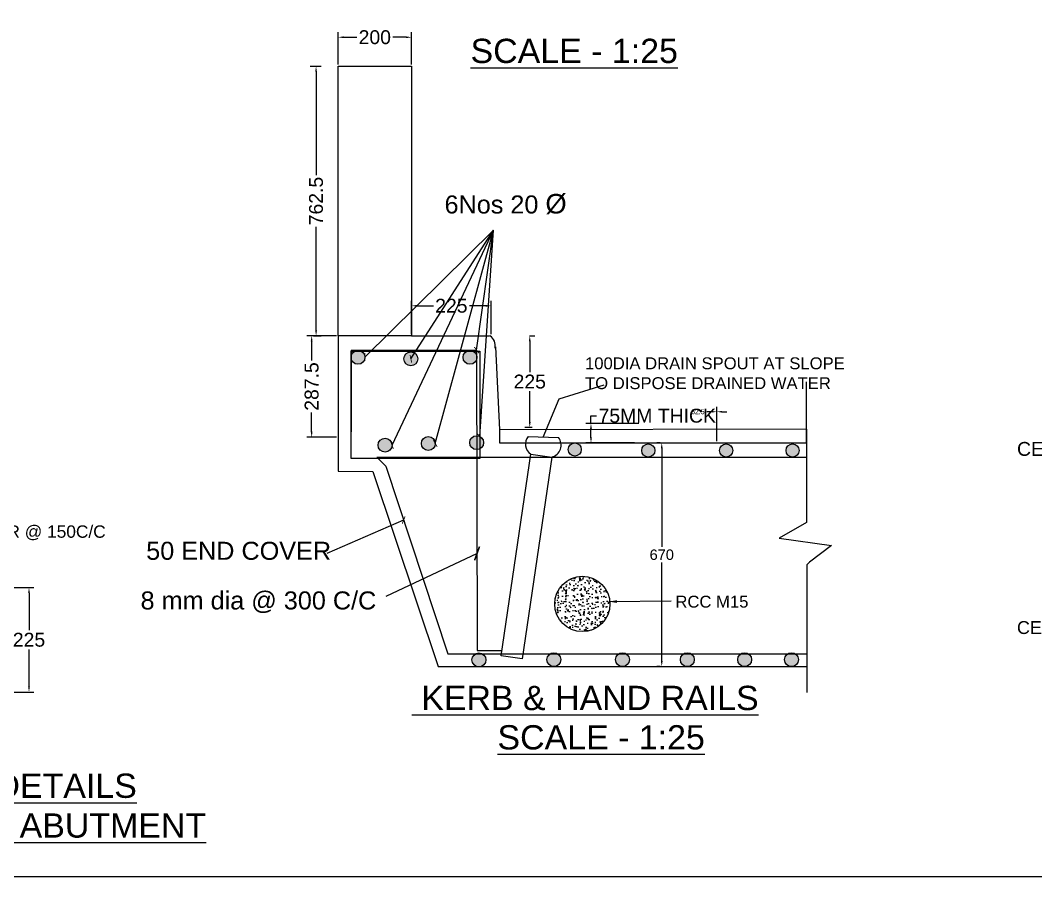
# Model space of a CAD drawing. Header units: inches. Extents: x -199 to -97, y 22 to 107.
# Drawn here: x -170.01 to -133.42, y 22.05 to 52.92 of the extents above; entities that cross this region are included whole.
import ezdxf

# ---------------------------------------------------------------- set-up
doc = ezdxf.new("R2010")
doc.units = ezdxf.units.IN
doc.header["$MEASUREMENT"] = 0
for name, color, linetype in [('DIMENSION', 255, 'Continuous'), ('DRAWING', 7, 'Continuous'), ('HATCH', 7, 'Continuous'), ('TEXT', 255, 'Continuous')]:
    doc.layers.add(name, color=color, linetype=linetype)
doc.styles.get("Standard").update_dxf_attribs({"font": 'arial.ttf'})
doc.styles.add('TIMES NEW ROMAN', font='times.ttf')
doc.dimstyles.new('dig', dxfattribs={"dimtxt": 0.5, "dimasz": 0.2, "dimexe": 0.18, "dimexo": 0.0625, "dimgap": 0.09, "dimtad": 0, "dimtih": 1, "dimtoh": 1, "dimdec": 4, "dimzin": 0, "dimdsep": 46, "dimtxsty": 'Standard', "dimcen": 0, "dimadec": 0, "dimazin": 0, "dimtfac": 1, "dimtdec": 4, "dimtofl": 0, "dimtmove": 0, "dimatfit": 3, "dimldrblk": 'ARCHTICK', "dimfxl": 1, "dimtolj": 1, "dimtzin": 0, "dimarcsym": 0})
doc.dimstyles.new('ISO-25', dxfattribs={"dimtxt": 0.636364, "dimasz": 0.703125, "dimexe": 1.25, "dimexo": 0.625, "dimtad": 0, "dimtih": 1, "dimtoh": 1, "dimlfac": 100, "dimtxsty": 'TIMES NEW ROMAN', "dimcen": 2.5, "dimadec": 0, "dimazin": 0, "dimtfac": 1, "dimtmove": 0, "dimatfit": 3, "dimfxl": 1, "dimarcsym": 0})
doc.dimstyles.get("Standard").update_dxf_attribs({"dimtxt": 0.18, "dimasz": 0.18, "dimexe": 0.18, "dimexo": 0.0625, "dimgap": 0.09, "dimtad": 0, "dimtih": 1, "dimtoh": 1, "dimdec": 4, "dimzin": 0, "dimdsep": 46, "dimtxsty": 'Standard', "dimcen": 0.09, "dimadec": 0, "dimazin": 0, "dimtfac": 1, "dimtdec": 4, "dimtofl": 0, "dimtmove": 0, "dimatfit": 3, "dimfxl": 1, "dimtolj": 1, "dimtzin": 0, "dimarcsym": 0})

# ---------------------------------------------------------------- blocks, each defined once
blk = doc.blocks.new('*D71')
at = {"layer": 'Defpoints', "color": 0, "ltscale": 0.02, "transparency": 16777216}
for p in [(-170.333, 32.471), (-170.333, 28.707), (-169.699, 28.707)]:
    blk.add_point(p, dxfattribs=at)
at = {"layer": 'DIMENSION', "color": 0, "lineweight": -2, "ltscale": 0.02, "transparency": 16777216}
for p, q in [((-170.27, 32.471), (-169.519, 32.471)), ((-169.699, 32.271), (-169.699, 30.934)), ((-169.699, 28.907), (-169.699, 30.244)), ((-170.27, 28.707), (-169.519, 28.707))]:
    blk.add_line(p, q, dxfattribs=at)
at = {"layer": 'DIMENSION', "color": 0, "ltscale": 0.02, "transparency": 16777216}
for points in [[(-169.732, 32.271), (-169.666, 32.271), (-169.699, 32.471)], [(-169.732, 28.907), (-169.666, 28.907), (-169.699, 28.707)]]:
    blk.add_solid(points, dxfattribs=at)
at = {"layer": 'DIMENSION', "color": 0, "ltscale": 0.02, "transparency": 16777216, "insert": (-169.699, 30.589), "char_height": 0.5, "attachment_point": 5}
blk.add_mtext('\\A1;225', dxfattribs=at)
blk = doc.blocks.new('_ArchTick')
at = {"color": 0, "linetype": 'ByBlock', "const_width": 0.15}
blk.add_lwpolyline([(-0.5, -0.5), (0.5, 0.5)], dxfattribs=at)
blk = doc.blocks.new('*D75')
at = {"layer": 'Defpoints', "color": 0, "transparency": 16777216}
for p in [(-146.897, 37.686), (-146.896, 37.686), (-146.896, 29.624)]:
    blk.add_point(p, dxfattribs=at)
at = {"layer": 'HATCH', "color": 0, "lineweight": -2, "transparency": 16777216}
for p, q in [((-146.959, 37.686), (-147.077, 37.686)), ((-146.897, 37.486), (-146.897, 33.937)), ((-146.897, 29.824), (-146.897, 33.374)), ((-146.959, 29.624), (-147.077, 29.624))]:
    blk.add_line(p, q, dxfattribs=at)
at = {"layer": 'HATCH', "color": 0, "transparency": 16777216}
for points in [[(-146.93, 37.486), (-146.864, 37.486), (-146.897, 37.686)], [(-146.93, 29.824), (-146.864, 29.824), (-146.897, 29.624)]]:
    blk.add_solid(points, dxfattribs=at)
at = {"layer": 'HATCH', "color": 0, "transparency": 16777216, "insert": (-146.897, 33.655), "char_height": 0.375, "attachment_point": 5}
blk.add_mtext('\\A1;670', dxfattribs=at)
blk = doc.blocks.new('*D76')
at = {"layer": 'Defpoints', "color": 0, "ltscale": 0.02, "transparency": 16777216}
for p in [(-159.513, 41.547), (-158.558, 41.547), (-158.558, 37.891)]:
    blk.add_point(p, dxfattribs=at)
at = {"layer": 'DIMENSION', "color": 0, "lineweight": -2, "ltscale": 0.02, "transparency": 16777216}
for p, q in [((-158.621, 41.547), (-159.693, 41.547)), ((-159.513, 41.347), (-159.513, 40.659)), ((-159.513, 38.091), (-159.513, 38.779)), ((-158.621, 37.891), (-159.693, 37.891))]:
    blk.add_line(p, q, dxfattribs=at)
at = {"layer": 'DIMENSION', "color": 0, "ltscale": 0.02, "transparency": 16777216}
for points in [[(-159.546, 41.347), (-159.48, 41.347), (-159.513, 41.547)], [(-159.546, 38.091), (-159.48, 38.091), (-159.513, 37.891)]]:
    blk.add_solid(points, dxfattribs=at)
at = {"layer": 'DIMENSION', "color": 0, "ltscale": 0.02, "transparency": 16777216, "insert": (-159.513, 39.719), "char_height": 0.5, "attachment_point": 5, "rotation": 90}
blk.add_mtext('\\A1;287.5', dxfattribs=at)
blk = doc.blocks.new('*D77')
at = {"layer": 'Defpoints', "color": 0, "ltscale": 0.02, "transparency": 16777216}
for p in [(-155.918, 52.306), (-158.558, 51.26), (-155.918, 51.26)]:
    blk.add_point(p, dxfattribs=at)
at = {"layer": 'DIMENSION', "color": 0, "lineweight": -2, "ltscale": 0.02, "transparency": 16777216}
for p, q in [((-158.558, 51.323), (-158.558, 52.486)), ((-155.918, 51.323), (-155.918, 52.486)), ((-158.358, 52.306), (-157.884, 52.306)), ((-156.118, 52.306), (-156.593, 52.306))]:
    blk.add_line(p, q, dxfattribs=at)
at = {"layer": 'DIMENSION', "color": 0, "ltscale": 0.02, "transparency": 16777216}
for points in [[(-158.358, 52.339), (-158.358, 52.273), (-158.558, 52.306)], [(-156.118, 52.339), (-156.118, 52.273), (-155.918, 52.306)]]:
    blk.add_solid(points, dxfattribs=at)
at = {"layer": 'DIMENSION', "color": 0, "ltscale": 0.02, "transparency": 16777216, "insert": (-157.238, 52.306), "char_height": 0.5, "attachment_point": 5}
blk.add_mtext('\\A1;200', dxfattribs=at)
blk = doc.blocks.new('*D78')
at = {"layer": 'Defpoints', "color": 0, "ltscale": 0.02, "transparency": 16777216}
for p in [(-153.039, 42.627), (-155.918, 41.547), (-153.039, 41.547)]:
    blk.add_point(p, dxfattribs=at)
at = {"layer": 'DIMENSION', "color": 0, "lineweight": -2, "ltscale": 0.02, "transparency": 16777216}
for p, q in [((-155.918, 41.609), (-155.918, 42.807)), ((-155.718, 42.627), (-155.127, 42.627)), ((-153.239, 42.627), (-153.83, 42.627)), ((-153.039, 41.609), (-153.039, 42.807))]:
    blk.add_line(p, q, dxfattribs=at)
at = {"layer": 'DIMENSION', "color": 0, "ltscale": 0.02, "transparency": 16777216}
for points in [[(-155.718, 42.661), (-155.718, 42.594), (-155.918, 42.627)], [(-153.239, 42.661), (-153.239, 42.594), (-153.039, 42.627)]]:
    blk.add_solid(points, dxfattribs=at)
at = {"layer": 'DIMENSION', "color": 0, "ltscale": 0.02, "transparency": 16777216, "insert": (-154.479, 42.627), "char_height": 0.5, "attachment_point": 5}
blk.add_mtext('\\A1;225', dxfattribs=at)
blk = doc.blocks.new('*D72')
at = {"layer": 'Defpoints', "color": 0, "ltscale": 0.02, "transparency": 16777216}
for p in [(-159.63, 51.26), (-159.354, 51.26), (-159.513, 41.547)]:
    blk.add_point(p, dxfattribs=at)
at = {"layer": 'DIMENSION', "color": 0, "lineweight": -2, "ltscale": 0.02, "transparency": 16777216}
for p, q in [((-159.567, 51.26), (-159.174, 51.26)), ((-159.354, 51.06), (-159.354, 47.337)), ((-159.354, 41.747), (-159.354, 45.47)), ((-159.451, 41.547), (-159.174, 41.547))]:
    blk.add_line(p, q, dxfattribs=at)
at = {"layer": 'DIMENSION', "color": 0, "ltscale": 0.02, "transparency": 16777216}
for points in [[(-159.387, 51.06), (-159.321, 51.06), (-159.354, 51.26)], [(-159.387, 41.747), (-159.321, 41.747), (-159.354, 41.547)]]:
    blk.add_solid(points, dxfattribs=at)
at = {"layer": 'DIMENSION', "color": 0, "ltscale": 0.02, "transparency": 16777216, "insert": (-159.354, 46.403), "char_height": 0.5, "attachment_point": 5, "rotation": 90}
blk.add_mtext('\\A1;762.5', dxfattribs=at)
blk = doc.blocks.new('*D73')
at = {"layer": 'Defpoints', "color": 0, "ltscale": 0.02, "transparency": 16777216}
for p in [(-151.727, 41.547), (-151.654, 38.242), (-151.499, 38.242)]:
    blk.add_point(p, dxfattribs=at)
at = {"layer": 'DIMENSION', "color": 0, "lineweight": -2, "ltscale": 0.02, "transparency": 16777216}
for p, q in [((-151.664, 41.547), (-151.474, 41.547)), ((-151.654, 41.347), (-151.654, 40.24)), ((-151.654, 38.442), (-151.654, 39.549)), ((-151.562, 38.242), (-151.834, 38.242))]:
    blk.add_line(p, q, dxfattribs=at)
at = {"layer": 'DIMENSION', "color": 0, "ltscale": 0.02, "transparency": 16777216}
for points in [[(-151.688, 41.347), (-151.621, 41.347), (-151.654, 41.547)], [(-151.688, 38.442), (-151.621, 38.442), (-151.654, 38.242)]]:
    blk.add_solid(points, dxfattribs=at)
at = {"layer": 'DIMENSION', "color": 0, "ltscale": 0.02, "transparency": 16777216, "insert": (-151.654, 39.894), "char_height": 0.5, "attachment_point": 5}
blk.add_mtext('\\A1;225', dxfattribs=at)
blk = doc.blocks.new('*D74')
at = {"layer": 'Defpoints', "color": 0, "ltscale": 0.02, "transparency": 16777216}
for p in [(-149.447, 38.386), (-147.665, 38.386), (-147.82, 37.686)]:
    blk.add_point(p, dxfattribs=at)
at = {"layer": 'DIMENSION', "color": 0, "lineweight": -2, "ltscale": 0.02, "transparency": 16777216}
for p, q in [((-149.447, 38.386), (-149.447, 38.663)), ((-149.447, 38.663), (-149.247, 38.663)), ((-147.727, 38.386), (-149.627, 38.386)), ((-149.447, 37.886), (-149.447, 38.186)), ((-147.883, 37.686), (-149.627, 37.686))]:
    blk.add_line(p, q, dxfattribs=at)
at = {"layer": 'DIMENSION', "color": 0, "ltscale": 0.02, "transparency": 16777216}
for points in [[(-149.481, 38.186), (-149.414, 38.186), (-149.447, 38.386)], [(-149.481, 37.886), (-149.414, 37.886), (-149.447, 37.686)]]:
    blk.add_solid(points, dxfattribs=at)
at = {"layer": 'DIMENSION', "color": 0, "ltscale": 0.02, "transparency": 16777216, "insert": (-147.06, 38.663), "char_height": 0.5, "attachment_point": 5}
blk.add_mtext('\\A1;75MM THICK', dxfattribs=at)
blk = doc.blocks.new('*D79')
at = {"layer": 'Defpoints', "color": 0, "ltscale": 0.02, "transparency": 16777216}
for p in [(-144.91, 38.809), (-144.91, 38.18), (-144.909, 37.686)]:
    blk.add_point(p, dxfattribs=at)
at = {"layer": 'DIMENSION', "color": 0, "lineweight": -2, "ltscale": 0.02, "transparency": 16777216}
for p, q in [((-145.09, 38.809), (-145.27, 38.809)), ((-144.91, 38.242), (-144.91, 38.989)), ((-144.909, 37.748), (-144.909, 38.989)), ((-144.729, 38.809), (-144.549, 38.809))]:
    blk.add_line(p, q, dxfattribs=at)
at = {"layer": 'DIMENSION', "color": 0, "ltscale": 0.02, "transparency": 16777216}
for points in [[(-145.09, 38.839), (-145.09, 38.779), (-144.91, 38.809)], [(-144.729, 38.839), (-144.729, 38.779), (-144.909, 38.809)]]:
    blk.add_solid(points, dxfattribs=at)
at = {"layer": 'DIMENSION', "color": 0, "ltscale": 0.02, "transparency": 16777216, "insert": (-145.595, 38.809), "char_height": 0.18, "attachment_point": 5}
blk.add_mtext('\\A1;62.5', dxfattribs=at)

msp = doc.modelspace()

# ---------------------------------------------------------------- hatches: boundary and pattern name
h = msp.add_hatch(color=256)
h.paths.add_polyline_path([(-155.68778, 40.7156, 1), (-156.18869, 40.7156, 1)])
h.paths.add_polyline_path([(-155.55919, 37.66435, 1), (-155.05828, 37.66435, 1)])
h.paths.add_polyline_path([(-149.79528, 37.44886, 1), (-150.26879, 37.44886, 1)])
h.paths.add_polyline_path([(-147.61851, 37.412, 1), (-147.14501, 37.412, 1)])
h.paths.add_polyline_path([(-144.81217, 37.412, 1), (-144.33866, 37.412, 1)])
h.paths.add_polyline_path([(-142.41852, 37.412, 1), (-141.94501, 37.412, 1)])
h.paths.add_polyline_path([(-153.23425, 29.86428, 0.28575599), (-153.37409, 30.08898), (-153.59532, 30.08898, 0.28575599), (-153.73516, 29.86428, 0.33083165), (-153.557, 29.62448), (-153.41242, 29.62448, 0.33083165)])
h.paths.add_polyline_path([(-150.65314, 30.08898), (-150.91324, 30.08898, 0.2619627), (-151.03365, 29.87494, 1), (-150.53274, 29.87494, 0.2619627)])
h.paths.add_polyline_path([(-148.18487, 30.08898), (-148.44497, 30.08898, 0.2619627), (-148.56537, 29.87494, 1), (-148.06447, 29.87494, 0.2619627)])
h.paths.add_polyline_path([(-145.72558, 29.87494, 0.2619627), (-145.84599, 30.08898), (-146.10608, 30.08898, 0.2619627), (-146.22649, 29.87494, 1)])
h.paths.add_polyline_path([(-143.66051, 29.87494, 0.2619627), (-143.78092, 30.08898), (-144.04101, 30.08898, 0.2619627), (-144.16142, 29.87494, 1)])
h.paths.add_polyline_path([(-142.09131, 30.08898), (-142.35141, 30.08898, 0.2619627), (-142.47182, 29.87494, 1), (-141.97091, 29.87494, 0.2619627)])
at = {"layer": 'HATCH'}
h = msp.add_hatch(color=256, dxfattribs=at)
h.paths.add_polyline_path([(-157.59339, 40.77085, 0.97535954), (-158.09399, 40.78334), (-158.09399, 40.75836, 0.97535954)])
h.paths.add_polyline_path([(-153.55704, 40.77051, 1), (-154.05795, 40.77051, 1)])
h.paths.add_polyline_path([(-153.81746, 37.6959, 1), (-153.31655, 37.6959, 1)])
h.paths.add_polyline_path([(-156.61747, 37.60492, 1), (-157.11838, 37.60492, 1)])
h = msp.add_hatch(dxfattribs=at)
h.set_pattern_fill('AR-CONC', color=256, scale=0.053643)
h.set_pattern_definition([(50, (-999.72024, -867.45157), (0.38475909, -0.03366206), [0.04023217, -0.44255384]), (355, (-999.72024, -867.45157), (-0.07443022, 0.4034976), [0.03218573, -0.35404307]), (100.451444, (-999.68818, -867.45438), (0.31032886, 0.36983553), [0.03419208, -0.37611289]), (46.1842, (-999.72024, -867.3443), (0.57249909, -0.08878933), [0.06034825, -0.66383076]), (96.635635, (-999.67253, -867.3517), (0.50137968, 0.52254537), [0.05128815, -0.56416965]), (351.184164, (-999.72024, -867.3443), (0.50137968, 0.52254537), [0.0482786, -0.5310646]), (21, (-999.6666, -867.3711), (0.32019819, -0.21597641), [0.04023217, -0.44255384]), (326, (-999.6666, -867.3711), (0.13052137, 0.38899144), [0.03218573, -0.35404307]), (71.451445, (-999.6399, -867.3891), (0.45071956, 0.17301503), [0.03419208, -0.37611289]), (37.5, (-999.72024, -867.45157), (0.006522898, 0.178573882), [0, -0.34975164, 0, -0.35940736, 0, -0.355384143]), (7.5, (-999.72024, -867.45157), (0.1411181, 0.21157384), [0, -0.204915838, 0, -0.341705207, 0, -0.135448296]), (327.5, (-999.83986, -867.45157), (0.28635778, -0.012099085), [0, -0.134107224, 0, -0.41841454, 0, -0.555203907]), (317.5, (-999.8935, -867.45157), (0.312837913, 0.053699205), [0, -0.17433939, 0, -0.27787017, 0, -0.39427524])])
h.paths.add_polyline_path([(-150.7551, 31.88215, 1), (-148.7641, 31.88215, 1)])

# ---------------------------------------------------------------- linework, layer by layer
for points in [[(-199.3925, 95.19632), (-96.88091, 95.19632), (-96.88091, 22.05242), (-199.3925, 22.05242)], [(-158.08899, 40.98768), (-153.45863, 40.98768), (-153.45863, 37.12708), (-158.08899, 37.12708)]]:
    msp.add_lwpolyline(points, close=True)
msp.add_lwpolyline([(-153.5465, 30.19899), (-152.65248, 30.19899)])
for centre in [(-150.03204, 37.44886), (-147.38176, 37.412), (-144.57542, 37.412), (-142.18177, 37.412)]:
    msp.add_circle(centre, 0.23675)
at = {"layer": 'DRAWING'}
msp.add_lwpolyline([(-158.55848, 51.2602), (-155.91814, 51.2602), (-155.91814, 41.54667), (-158.55848, 41.54667)], close=True, dxfattribs=at)
for points in [[(-158.55848, 41.54667), (-158.55848, 36.67152), (-157.30591, 36.65726), (-154.95513, 29.62448), (-141.67471, 29.62448)], [(-155.91814, 41.54667), (-153.10651, 41.54667)], [(-158.09399, 41.02999), (-158.09399, 38.08559), (-158.08899, 38.08067)], [(-158.09399, 41.02999), (-153.56743, 41.02999), (-153.5465, 30.19899)], [(-152.88511, 41.14617), (-152.74588, 38.16299), (-152.74588, 37.68561), (-141.68431, 37.68561), (-141.68431, 38.1869), (-152.74588, 38.16299)], [(-141.68431, 38.1869), (-141.68431, 39.88529)], [(-141.68431, 38.1869), (-141.68431, 34.81901), (-142.67197, 34.25257), (-140.78076, 33.99179), (-141.57233, 33.38474), (-141.67471, 33.29344), (-141.67471, 28.69393)], [(-157.16986, 37.17525), (-141.66819, 37.17525)], [(-157.12096, 37.12708), (-156.84142, 36.85171), (-154.60938, 30.08898), (-141.67471, 30.08898)]]:
    msp.add_lwpolyline(points, dxfattribs=at)
at = {"layer": 'DRAWING', "ltscale": 0.02}
msp.add_lwpolyline([(-151.71426, 37.91655), (-150.61958, 37.87948)], dxfattribs=at)
msp.add_lwpolyline([(-151.62067, 37.28553), (-150.86324, 37.17525), (-151.92243, 29.90063), (-152.67986, 30.01092)], close=True, dxfattribs=at)
at = {"layer": 'DRAWING'}
for centre, radius in [((-157.84384, 40.77085), 0.25045), ((-153.8075, 40.77051), 0.25045), ((-155.93824, 40.7156), 0.25045), ((-156.86792, 37.60492), 0.25045), ((-155.30874, 37.66435), 0.25045), ((-153.567, 37.6959), 0.25045), ((-149.7596, 31.88215), 0.9955), ((-153.48471, 29.86428), 0.25045), ((-150.78319, 29.87494), 0.25045), ((-148.31492, 29.87494), 0.25045), ((-145.97603, 29.87494), 0.25045), ((-143.91097, 29.87494), 0.25045), ((-142.22136, 29.87494), 0.25045)]:
    msp.add_circle(centre, radius, dxfattribs=at)
msp.add_arc((-153.32285, 41.18869), 0.42811, 348.351618, 56.739498, dxfattribs=at)
at = {"layer": 'DRAWING', "ltscale": 0.02}
for centre, radius, start, end in [((-151.37238, 37.6448), 0.43672, 141.520609, 235.351292), ((-150.96065, 37.60322), 0.43892, 282.822205, 39.0065)]:
    msp.add_arc(centre, radius, start, end, dxfattribs=at)
at = {"layer": 'TEXT', "ltscale": 0.02}
msp.add_lwpolyline([(-151.16692, 37.89802), (-150.5893, 39.27263), (-148.96828, 39.78188)], dxfattribs=at)

# ---------------------------------------------------------------- texts
at = {"layer": 'TEXT'}
for s, height, p in [('%%USCALE - 1:25', 0.875, (-153.78735, 51.37718)), ('CENTRAL DESIGNS ORGANISATION', 0.5, (-134.09491, 37.22029)), ('CENTRAL DESIGNS ORGANISATION', 0.4641705, (-134.097, 30.7992)), ('%%U KERB & HAND RAILS', 0.875, (-155.90246, 28.05717)), ('%%USCALE - 1:25', 0.875, (-152.81774, 26.63797)), ('%%UREINFORCMENT DETAILS', 0.875, (-181.09261, 24.89388))]:
    msp.add_text(s, height=height, dxfattribs=at).set_placement(p)
at = {"layer": 'TEXT', "attachment_point": 1}
for s, insert, char_height, width in [('6Nos 20 {\\H1.0833x;Ø}', (-154.72457, 46.65921), 0.6502241, 14.2758321), ('100DIA DRAIN SPOUT AT SLOPE TO DISPOSE DRAINED WATER', (-149.66201, 40.76941), 0.4291431, 9.3741146), ('10 TOR @ 150C/C', (-172.20675, 34.71381), 0.4459449, 5.2140197), ('50 END COVER', (-165.47533, 34.12287), 0.6502241, 6.6582145), ('8 mm dia @ 300 C/C', (-165.67847, 32.33383), 0.6502241, 14.2758321), ('RCC M15', (-146.40525, 32.17899), 0.429143, 2.6871403), ('{\\L OF BED BLOCK OVER ABUTMENT}', (-183.55256, 24.33534), 0.875, 21.8478415)]:
    msp.add_mtext(s, dxfattribs=dict(at, insert=insert, char_height=char_height, width=width))

# ---------------------------------------------------------------- dimensions: what is measured, and where the dimension line sits
at = {"layer": 'DIMENSION', "ltscale": 0.02}
for base, p1, p2, text, dimstyle, picture, middle in [((-155.91814, 52.30608), (-158.55848, 51.2602), (-155.91814, 51.2602), '200', 'dig', '*D77', (-157.23831, 52.30608)), ((-153.03906, 42.62728), (-155.91814, 41.54667), (-153.03906, 41.54667), '225', 'dig', '*D78', (-154.4786, 42.62728)), ((-144.90986, 38.80909), (-144.90879, 37.68561), (-144.90986, 38.17992), '62.5', 'Standard', '*D79', (-145.5948, 38.80909))]:
    dim = msp.add_linear_dim(base=base, p1=p1, p2=p2, text=text, dimstyle=dimstyle, dxfattribs=at)
    dim.commit()
    dim.dimension.update_dxf_attribs({"geometry": picture, "text_midpoint": middle})
for base, p1, p2, text, picture, middle in [((-159.35394, 51.2602), (-159.51316, 41.54667), (-159.62976, 51.2602), '762.5', '*D72', (-159.35394, 46.40344)), ((-159.51316, 41.54667), (-158.55848, 37.89114), (-158.55848, 41.54667), '287.5', '*D76', (-159.51316, 39.71891))]:
    dim = msp.add_linear_dim(base=base, p1=p1, p2=p2, angle=90, text=text, dimstyle='dig', dxfattribs=at)
    dim.commit()
    dim.dimension.update_dxf_attribs({"geometry": picture, "text_midpoint": middle, "text_rotation": 90})
for base, p1, p2, picture, middle in [((-151.65418, 38.24207), (-151.72675, 41.54667), (-151.49903, 38.24207), '*D73', (-151.65418, 39.89437)), ((-169.69889, 28.70689), (-170.33285, 32.47144), (-170.33285, 28.70689), '*D71', (-169.69889, 30.58917))]:
    dim = msp.add_linear_dim(base=base, p1=p1, p2=p2, angle=90, text='225', dimstyle='dig', dxfattribs=at)
    dim.commit()
    dim.dimension.update_dxf_attribs({"geometry": picture, "text_midpoint": middle})
dim = msp.add_linear_dim(base=(-149.44749, 38.38634), p1=(-147.82024, 37.68561), p2=(-147.66476, 38.38634), angle=90, text='75MM THICK', dimstyle='dig', dxfattribs=at)
dim.commit()
dim.dimension.update_dxf_attribs({"geometry": '*D74', "text_midpoint": (-147.05961, 38.66281), "dimtype": 160})
at = {"layer": 'HATCH'}
dim = msp.add_linear_dim(base=(-146.89706, 37.68561), p1=(-146.89601, 29.62448), p2=(-146.89601, 37.68561), angle=90, text='670', dimstyle='dig', override={"dimtxt": 0.375, "dimtad": 0, "dimjust": 0}, dxfattribs=at)
dim.commit()
dim.dimension.update_dxf_attribs({"geometry": '*D75', "text_midpoint": (-146.89706, 33.65505)})

# ---------------------------------------------------------------- leaders
for points in [[(-157.59359, 40.78085), (-152.95684, 45.35045)], [(-156.61747, 37.60492), (-152.95684, 45.35045)], [(-155.93824, 40.7156), (-152.95684, 45.35045)], [(-155.05828, 37.66435), (-152.95684, 45.35045)], [(-153.56743, 41.02999), (-152.95684, 45.35045)], [(-153.45863, 37.92169), (-152.95684, 45.35045)], [(-156.19849, 34.90375), (-158.97064, 33.70239)]]:
    msp.add_leader(points, dimstyle='dig', override={"dimgap": 0.09, "dimtad": 0})
msp.add_leader([(-153.55327, 33.70243), (-156.83661, 32.15595)], dimstyle='dig', override={"dimasz": 0.375, "dimgap": 0.09, "dimtad": 0}, dxfattribs=at)
at = {"layer": 'TEXT', "ltscale": 0.02}
msp.add_leader([(-148.80642, 31.96587), (-146.55644, 31.98898)], dimstyle='ISO-25', override={"dimasz": 0.3, "dimgap": 0.625, "dimtad": 0}, dxfattribs=at)

doc.saveas('drawing.dxf')
